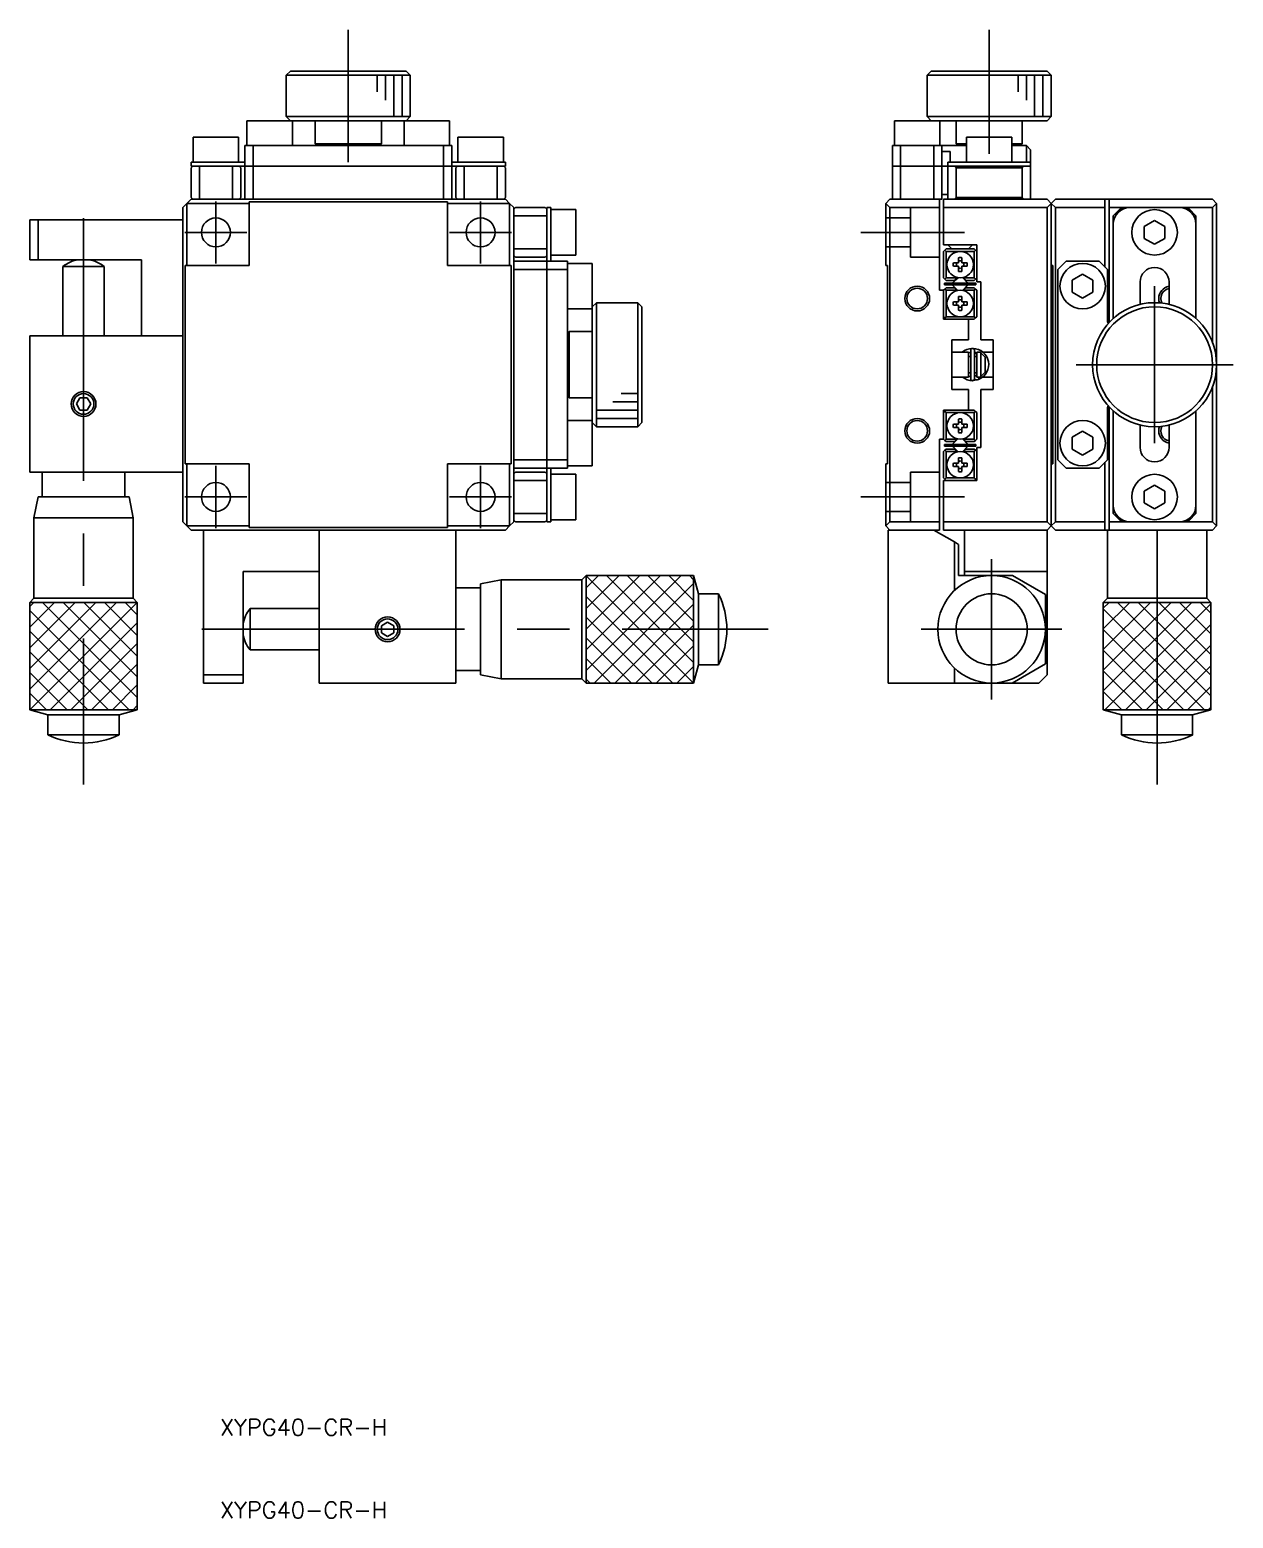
# Model space of a CAD drawing. Extents: x 173 to 489, y -44 to 190.
# Drawn here: x 172.8 to 318.3, y -43.7 to 136.3 of the extents above; entities that cross this region are included whole.
import ezdxf

# ---------------------------------------------------------------- set-up
doc = ezdxf.new("R2010")
doc.units = 0
doc.linetypes.add('CENTER', pattern=[50.8, 31.75, -6.35, 6.35, -6.35])
doc.linetypes.add('DASHED', pattern=[19.05, 12.7, -6.35])
doc.layers.get('0').update_dxf_attribs({"linetype": 'CONTINUOUS'})
doc.layers.add('CENTER', color=1, linetype='CENTER')
doc.styles.get("Standard").update_dxf_attribs({"font": 'txt.shx'})

msp = doc.modelspace()

# ---------------------------------------------------------------- linework, layer by layer
at = {"color": 7, "linetype": 'CONTINUOUS'}
for p, q in [((203.84, 130.82), (204.34, 131.32)), ((203.84, 130.82), (218.84, 130.82)), ((203.84, 125.82), (203.84, 130.82)), ((218.34, 131.32), (204.34, 131.32)), ((218.34, 131.32), (218.84, 130.82)), ((218.84, 130.82), (218.84, 125.82)), ((281.31, 130.82), (281.81, 131.32)), ((281.31, 130.82), (296.31, 130.82)), ((281.31, 125.82), (281.31, 130.82)), ((295.81, 131.32), (281.81, 131.32)), ((295.81, 131.32), (281.81, 131.32)), ((295.81, 131.32), (295.81, 131.32)), ((295.81, 131.32), (296.31, 130.82)), ((296.31, 130.82), (296.31, 125.82)), ((199.09, 125.32), (201.84, 125.32)), ((199.09, 122.32), (199.09, 125.32)), ((201.84, 125.32), (204.59, 125.32)), ((211.42, 125.82), (203.84, 125.82)), ((204.34, 125.32), (203.84, 125.82)), ((204.59, 125.32), (211.42, 125.32)), ((204.59, 125.32), (204.59, 122.32)), ((207.34, 122.52), (207.34, 125.32)), ((218.84, 125.82), (211.42, 125.82)), ((211.42, 125.32), (218.09, 125.32)), ((215.34, 125.32), (215.34, 122.52)), ((218.09, 125.32), (220.84, 125.32)), ((218.09, 122.32), (218.09, 125.32)), ((218.84, 125.82), (218.34, 125.32)), ((220.84, 125.32), (223.59, 125.32)), ((223.59, 125.32), (223.59, 122.32)), ((277.36, 125.32), (282.86, 125.32)), ((277.36, 122.32), (277.36, 125.32)), ((296.31, 125.82), (281.31, 125.82)), ((281.31, 125.82), (281.31, 125.82)), ((281.81, 125.32), (281.31, 125.82)), ((282.86, 125.32), (295.81, 125.32)), ((282.86, 125.32), (282.86, 122.32)), ((284.81, 122.52), (284.81, 125.32)), ((292.81, 125.32), (292.81, 122.52)), ((296.31, 125.82), (295.81, 125.32)), ((192.59, 123.32), (195.34, 123.32)), ((192.59, 120.32), (192.59, 123.32)), ((195.34, 123.32), (198.09, 123.32)), ((198.09, 123.32), (198.09, 120.32)), ((211.38, 122.52), (207.34, 122.52)), ((207.54, 122.32), (207.34, 122.52)), ((215.34, 122.52), (211.38, 122.52)), ((215.34, 122.52), (215.14, 122.32)), ((224.59, 123.32), (227.34, 123.32)), ((224.59, 120.32), (224.59, 123.32)), ((227.34, 123.32), (230.09, 123.32)), ((230.09, 123.32), (230.09, 120.32)), ((286.06, 122.52), (284.81, 122.52)), ((285.01, 122.32), (284.81, 122.52)), ((286.06, 123.32), (291.56, 123.32)), ((286.06, 120.32), (286.06, 123.32)), ((291.56, 123.32), (291.56, 120.32)), ((292.81, 122.52), (291.56, 122.52)), ((292.81, 122.52), (292.61, 122.32)), ((198.84, 122.32), (198.84, 119.82)), ((199.84, 122.32), (198.84, 122.32)), ((199.84, 119.82), (199.84, 122.32)), ((199.84, 122.32), (210.09, 122.32)), ((210.09, 122.32), (212.59, 122.32)), ((212.59, 122.32), (222.84, 122.32)), ((222.84, 122.32), (222.84, 119.82)), ((223.84, 122.32), (222.84, 122.32)), ((223.84, 119.82), (223.84, 122.32)), ((277.11, 122.32), (277.11, 119.82)), ((278.11, 122.32), (277.11, 122.32)), ((278.11, 119.82), (278.11, 122.32)), ((278.11, 122.32), (282.11, 122.32)), ((282.11, 122.32), (282.11, 119.82)), ((283.11, 122.32), (282.11, 122.32)), ((283.11, 119.82), (283.11, 122.32)), ((283.11, 122.32), (285.11, 122.32)), ((283.11, 121.62), (284.11, 121.62)), ((284.11, 120.32), (284.11, 121.62)), ((286.06, 122.32), (285.11, 122.32)), ((293.31, 122.32), (291.56, 122.32)), ((293.31, 122.32), (293.81, 121.82)), ((293.31, 122.32), (293.31, 120.32)), ((293.81, 120.32), (293.81, 121.82)), ((192.34, 120.32), (192.34, 119.82)), ((194.34, 120.32), (192.34, 120.32)), ((192.34, 119.62), (192.54, 119.82)), ((192.34, 119.82), (192.54, 119.82)), ((192.34, 119.62), (192.34, 116.02)), ((193.34, 119.82), (192.54, 119.82)), ((193.34, 115.82), (193.34, 119.82)), ((193.34, 119.82), (194.34, 119.82)), ((193.34, 119.82), (194.34, 119.82)), ((194.34, 120.32), (198.84, 120.32)), ((194.34, 119.82), (197.34, 119.82)), ((197.34, 119.82), (194.34, 119.82)), ((197.34, 119.82), (197.34, 115.82)), ((198.84, 119.82), (197.34, 119.82)), ((198.14, 119.82), (198.34, 119.62)), ((198.34, 116.02), (198.34, 119.62)), ((198.84, 119.82), (199.84, 119.82)), ((198.84, 119.82), (198.84, 115.82)), ((199.84, 119.82), (198.84, 119.82)), ((222.84, 119.82), (199.84, 119.82)), ((199.84, 115.82), (199.84, 119.82)), ((199.84, 119.82), (222.84, 119.82)), ((222.84, 119.82), (223.84, 119.82)), ((222.84, 119.82), (222.84, 115.82)), ((223.84, 119.82), (222.84, 119.82)), ((223.84, 120.32), (228.34, 120.32)), ((223.84, 115.82), (223.84, 119.82)), ((225.34, 119.82), (223.84, 119.82)), ((224.34, 119.62), (224.54, 119.82)), ((224.34, 119.62), (224.34, 116.02)), ((225.34, 115.82), (225.34, 119.82)), ((225.34, 119.82), (228.34, 119.82)), ((228.34, 119.82), (225.34, 119.82)), ((230.34, 120.32), (228.34, 120.32)), ((228.34, 119.82), (229.34, 119.82)), ((228.34, 119.82), (229.34, 119.82)), ((229.34, 119.82), (229.34, 115.82)), ((230.14, 119.82), (229.34, 119.82)), ((230.14, 119.82), (230.34, 119.62)), ((230.14, 119.82), (230.34, 119.82)), ((230.34, 119.82), (230.34, 120.32)), ((230.34, 116.02), (230.34, 119.62)), ((277.11, 119.82), (278.11, 119.82)), ((278.11, 119.82), (277.11, 119.82)), ((277.11, 119.82), (277.11, 115.82)), ((282.11, 119.82), (278.11, 119.82)), ((278.11, 115.82), (278.11, 119.82)), ((278.11, 119.82), (282.11, 119.82)), ((282.11, 119.82), (283.11, 119.82)), ((282.11, 119.82), (282.11, 115.82)), ((283.11, 119.82), (282.11, 119.82)), ((283.11, 115.82), (283.11, 119.82)), ((283.11, 119.82), (283.81, 119.82)), ((283.81, 120.32), (283.81, 119.82)), ((285.81, 120.32), (283.81, 120.32)), ((284.61, 119.82), (283.81, 119.82)), ((283.81, 119.82), (283.81, 115.82)), ((284.61, 119.82), (284.81, 119.62)), ((284.94, 119.82), (284.61, 119.82)), ((284.61, 119.82), (284.94, 119.82)), ((284.81, 116.02), (284.81, 119.62)), ((284.81, 119.62), (292.81, 119.62)), ((284.94, 119.82), (285.81, 119.82)), ((285.81, 120.32), (291.81, 120.32)), ((291.81, 119.82), (285.81, 119.82)), ((293.81, 120.32), (291.81, 120.32)), ((291.81, 119.82), (292.68, 119.82)), ((293.01, 119.82), (292.68, 119.82)), ((292.68, 119.82), (293.01, 119.82)), ((292.81, 119.62), (293.01, 119.82)), ((292.81, 119.62), (292.81, 116.02)), ((293.81, 119.82), (293.01, 119.82)), ((293.81, 119.82), (293.81, 120.32)), ((293.81, 115.82), (293.81, 119.82)), ((191.34, 114.82), (191.84, 115.32)), ((191.84, 115.32), (192.34, 115.82)), ((191.84, 107.82), (191.84, 115.32)), ((191.84, 115.32), (199.34, 115.32)), ((192.54, 115.82), (192.34, 116.02)), ((230.34, 115.82), (192.34, 115.82)), ((198.34, 116.02), (198.14, 115.82)), ((223.34, 115.52), (199.34, 115.52)), ((199.34, 115.52), (199.34, 115.32)), ((199.34, 115.32), (199.34, 107.82)), ((223.34, 115.32), (223.34, 115.52)), ((223.34, 115.32), (230.84, 115.32)), ((223.34, 107.82), (223.34, 115.32)), ((224.54, 115.82), (224.34, 116.02)), ((230.34, 116.02), (230.14, 115.82)), ((230.34, 115.82), (230.84, 115.32)), ((230.84, 115.32), (230.84, 107.82)), ((230.84, 115.32), (231.34, 114.82)), ((276.81, 115.82), (276.31, 115.32)), ((276.31, 115.32), (276.81, 114.82)), ((276.31, 115.32), (276.31, 107.82)), ((282.81, 115.82), (276.81, 115.82)), ((282.81, 115.82), (283.11, 115.82)), ((282.81, 114.82), (282.81, 115.82)), ((283.11, 116.42), (283.81, 116.42)), ((295.81, 115.82), (283.31, 115.82)), ((283.31, 115.82), (283.31, 114.82)), ((284.81, 116.02), (284.61, 115.82)), ((292.81, 116.02), (284.81, 116.02)), ((293.01, 115.82), (292.81, 116.02)), ((295.81, 115.82), (296.31, 115.32)), ((296.31, 115.32), (295.81, 114.82)), ((296.81, 115.82), (296.31, 115.32)), ((296.31, 76.32), (296.31, 115.32)), ((296.31, 115.32), (296.81, 114.82)), ((296.31, 115.32), (296.31, 107.82)), ((302.81, 115.82), (296.81, 115.82)), ((302.81, 114.82), (302.81, 115.82)), ((303.31, 115.82), (302.81, 115.82)), ((315.81, 115.82), (303.31, 115.82)), ((303.31, 115.82), (303.31, 114.82)), ((315.81, 115.82), (316.31, 115.32)), ((316.31, 115.32), (315.81, 114.82)), ((316.31, 95.82), (316.31, 115.32)), ((191.34, 114.82), (191.34, 76.82)), ((231.34, 76.82), (231.34, 114.82)), ((231.34, 114.62), (231.54, 114.82)), ((231.34, 113.82), (235.34, 113.82)), ((235.14, 114.82), (231.54, 114.82)), ((235.14, 114.82), (235.34, 114.62)), ((235.84, 114.82), (235.34, 114.82)), ((235.34, 114.82), (235.34, 114.62)), ((235.34, 113.82), (235.34, 114.62)), ((235.34, 113.82), (235.34, 112.82)), ((235.34, 113.82), (235.34, 112.82)), ((235.84, 112.82), (235.84, 114.82)), ((235.84, 114.57), (238.84, 114.57)), ((238.84, 114.57), (238.84, 111.82)), ((276.81, 114.82), (282.81, 114.82)), ((276.81, 76.82), (276.81, 114.82)), ((282.81, 114.82), (282.81, 104.82)), ((283.31, 110.32), (283.31, 114.82)), ((283.31, 114.82), (295.81, 114.82)), ((295.81, 114.82), (295.81, 76.82)), ((296.81, 114.82), (302.81, 114.82)), ((296.81, 76.82), (296.81, 114.82)), ((302.81, 114.82), (302.81, 107.62)), ((303.31, 114.82), (304.81, 114.82)), ((303.31, 100.92), (303.31, 114.82)), ((303.81, 113.82), (304.61, 114.62)), ((303.81, 113.82), (303.81, 112.82)), ((304.81, 114.82), (304.61, 114.62)), ((304.61, 114.62), (304.94, 114.62)), ((305.81, 114.82), (304.81, 114.82)), ((311.81, 114.82), (305.81, 114.82)), ((312.81, 114.82), (311.81, 114.82)), ((312.68, 114.62), (313.01, 114.62)), ((313.01, 114.62), (312.81, 114.82)), ((312.81, 114.82), (315.81, 114.82)), ((313.01, 114.62), (313.81, 113.82)), ((313.81, 112.82), (313.81, 113.82)), ((315.81, 114.82), (315.81, 98.51)), ((173.84, 113.32), (172.84, 113.32)), ((172.84, 113.32), (172.84, 108.52)), ((173.84, 113.32), (191.34, 113.32)), ((173.84, 108.52), (173.84, 113.32)), ((235.34, 112.82), (235.34, 109.82)), ((235.34, 109.82), (235.34, 112.82)), ((235.84, 112.82), (235.84, 108.32)), ((238.84, 111.82), (238.84, 109.07)), ((303.81, 112.82), (303.81, 101.41)), ((308.81, 113.27), (307.56, 112.54)), ((307.56, 112.54), (307.56, 111.1)), ((310.06, 112.54), (308.81, 113.27)), ((308.81, 113.27), (310.06, 112.54)), ((310.06, 111.1), (310.06, 112.54)), ((310.06, 112.54), (310.06, 111.1)), ((313.81, 101.41), (313.81, 112.82)), ((235.34, 109.82), (231.34, 109.82)), ((235.34, 108.32), (235.34, 109.82)), ((287.31, 110.32), (283.31, 110.32)), ((283.61, 109.82), (283.46, 109.67)), ((283.61, 109.82), (287.01, 109.82)), ((284.06, 110.09), (283.83, 110.32)), ((284.31, 109.84), (284.06, 110.09)), ((284.31, 109.84), (285.31, 109.84)), ((285.31, 109.84), (286.31, 109.84)), ((286.56, 110.09), (286.31, 109.84)), ((286.79, 110.32), (286.56, 110.09)), ((287.16, 109.67), (287.01, 109.82)), ((287.31, 105.82), (287.31, 110.32)), ((307.56, 111.1), (308.81, 110.38)), ((308.81, 110.38), (310.06, 111.1)), ((310.06, 111.1), (308.81, 110.38)), ((172.84, 108.52), (173.84, 108.52)), ((186.34, 108.52), (173.84, 108.52)), ((186.34, 99.32), (186.34, 108.52)), ((231.54, 108.82), (231.34, 109.02)), ((235.34, 108.32), (231.34, 108.32)), ((231.54, 108.82), (235.14, 108.82)), ((235.34, 109.02), (235.14, 108.82)), ((237.84, 108.32), (235.34, 108.32)), ((235.34, 108.32), (235.34, 107.32)), ((235.34, 107.32), (235.34, 108.32)), ((238.84, 109.07), (235.84, 109.07)), ((237.84, 107.32), (237.84, 108.32)), ((237.84, 108.07), (240.84, 108.07)), ((240.84, 108.07), (240.84, 105.32)), ((283.31, 109.52), (283.46, 109.67)), ((283.31, 106.32), (283.31, 109.52)), ((283.46, 109.67), (283.61, 109.52)), ((283.61, 109.52), (283.61, 106.32)), ((285.31, 109.52), (283.61, 109.52)), ((285.11, 108.12), (284.49, 108.12)), ((285.11, 108.75), (285.11, 108.12)), ((287.01, 109.52), (285.31, 109.52)), ((285.51, 108.12), (285.51, 108.75)), ((286.14, 108.12), (285.51, 108.12)), ((287.01, 109.52), (287.16, 109.67)), ((287.01, 106.32), (287.01, 109.52)), ((287.16, 109.67), (287.31, 109.52)), ((297.11, 107.32), (298.11, 108.32)), ((302.11, 108.32), (298.11, 108.32)), ((302.11, 108.32), (303.11, 107.32)), ((176.84, 107.69), (181.84, 107.69)), ((176.84, 99.32), (176.84, 107.69)), ((181.84, 107.69), (181.84, 99.32)), ((191.64, 107.82), (191.64, 83.82)), ((191.84, 107.82), (191.64, 107.82)), ((199.34, 107.82), (191.84, 107.82)), ((230.84, 107.82), (223.34, 107.82)), ((231.04, 107.82), (230.84, 107.82)), ((231.04, 83.82), (231.04, 107.82)), ((231.34, 107.32), (235.34, 107.32)), ((235.34, 107.32), (237.84, 107.32)), ((235.34, 84.32), (235.34, 107.32)), ((235.34, 107.32), (235.34, 84.32)), ((237.84, 107.32), (237.84, 97.07)), ((276.51, 107.82), (276.31, 107.82)), ((276.51, 83.82), (276.51, 107.82)), ((283.46, 106.17), (283.31, 106.32)), ((283.61, 106.32), (283.46, 106.17)), ((283.61, 106.32), (284.91, 106.32)), ((284.41, 105.73), (285.03, 106.35)), ((284.49, 107.72), (285.11, 107.72)), ((284.61, 106.02), (284.91, 106.32)), ((284.8, 106.08), (285.06, 106.34)), ((284.91, 106.32), (284.95, 106.36)), ((285.11, 107.72), (285.11, 107.1)), ((285.51, 107.72), (286.14, 107.72)), ((285.51, 107.1), (285.51, 107.72)), ((285.6, 106.35), (286.21, 105.73)), ((285.67, 106.36), (285.71, 106.32)), ((285.71, 106.32), (287.01, 106.32)), ((285.71, 106.32), (286.01, 106.02)), ((287.16, 106.17), (287.01, 106.32)), ((287.31, 106.32), (287.16, 106.17)), ((296.51, 107.82), (296.31, 107.82)), ((296.51, 83.82), (296.51, 107.82)), ((297.11, 107.32), (297.11, 84.32)), ((300.11, 106.77), (298.86, 106.04)), ((301.36, 106.04), (300.11, 106.77)), ((300.11, 106.77), (301.36, 106.04)), ((303.11, 107.32), (303.11, 101.32)), ((240.84, 105.32), (240.84, 102.57)), ((282.81, 104.82), (283.31, 104.82)), ((283.31, 104.82), (283.46, 104.97)), ((283.31, 104.82), (283.31, 101.32)), ((283.41, 105.67), (283.41, 105.47)), ((287.21, 105.67), (283.41, 105.67)), ((287.21, 105.47), (283.41, 105.47)), ((283.46, 106.17), (283.61, 106.02)), ((283.61, 105.12), (283.46, 104.97)), ((283.46, 104.97), (283.61, 104.82)), ((284.61, 106.02), (283.61, 106.02)), ((283.61, 105.12), (284.61, 105.12)), ((284.91, 104.82), (283.61, 104.82)), ((283.61, 104.82), (283.61, 101.62)), ((284.41, 105.7), (284.8, 106.08)), ((285.03, 104.8), (284.41, 105.41)), ((284.91, 104.82), (284.61, 105.12)), ((284.95, 104.78), (284.91, 104.82)), ((286.21, 105.45), (285.57, 104.8)), ((286.21, 105.41), (285.6, 104.8)), ((285.71, 104.82), (285.67, 104.78)), ((286.01, 105.12), (285.71, 104.82)), ((287.01, 104.82), (285.71, 104.82)), ((287.01, 106.02), (286.01, 106.02)), ((286.01, 105.12), (287.01, 105.12)), ((287.01, 106.02), (287.16, 106.17)), ((287.16, 104.97), (287.01, 105.12)), ((287.01, 104.82), (287.16, 104.97)), ((287.01, 101.62), (287.01, 104.82)), ((287.16, 104.97), (287.31, 104.82)), ((287.21, 105.47), (287.21, 105.67)), ((287.81, 105.82), (287.31, 105.82)), ((287.31, 104.82), (287.31, 101.62)), ((287.81, 98.82), (287.81, 105.82)), ((298.86, 106.04), (298.86, 104.6)), ((298.86, 104.6), (300.11, 103.88)), ((300.11, 103.88), (301.36, 104.6)), ((301.36, 104.6), (300.11, 103.88)), ((301.36, 104.6), (301.36, 106.04)), ((301.36, 106.04), (301.36, 104.6)), ((307.06, 105.82), (307.06, 103.11)), ((310.56, 103.11), (310.56, 105.82)), ((240.84, 102.82), (241.34, 103.32)), ((241.34, 95.74), (241.34, 103.32)), ((241.34, 103.32), (246.34, 103.32)), ((246.34, 103.32), (246.34, 88.32)), ((246.34, 103.32), (246.84, 102.82)), ((246.84, 88.82), (246.84, 102.82)), ((285.11, 103.42), (284.49, 103.42)), ((284.49, 103.02), (285.11, 103.02)), ((285.11, 104.05), (285.11, 103.42)), ((285.11, 103.02), (285.11, 102.4)), ((285.51, 103.42), (285.51, 104.05)), ((286.14, 103.42), (285.51, 103.42)), ((285.51, 103.02), (286.14, 103.02)), ((285.51, 102.4), (285.51, 103.02)), ((240.84, 102.57), (237.84, 102.57)), ((240.84, 102.57), (240.84, 95.75)), ((283.46, 101.47), (283.31, 101.62)), ((283.31, 101.32), (286.31, 101.32)), ((283.61, 101.62), (283.46, 101.47)), ((283.46, 101.47), (283.61, 101.32)), ((283.61, 101.62), (285.31, 101.62)), ((285.31, 101.62), (287.01, 101.62)), ((287.01, 101.32), (286.31, 101.32)), ((286.31, 101.32), (286.31, 98.82)), ((287.16, 101.47), (287.01, 101.62)), ((287.01, 101.32), (287.16, 101.47)), ((287.31, 101.62), (287.16, 101.47)), ((191.34, 99.32), (172.84, 99.32)), ((172.84, 99.32), (172.84, 82.82)), ((191.34, 82.82), (191.34, 99.32)), ((237.84, 99.62), (238.04, 99.82)), ((238.04, 95.78), (238.04, 99.82)), ((238.04, 99.82), (240.84, 99.82)), ((286.31, 98.82), (284.31, 98.82)), ((284.31, 98.82), (284.31, 96.9)), ((284.31, 97.32), (286.31, 97.32)), ((286.31, 97.32), (286.31, 94.32)), ((286.58, 97.32), (286.31, 97.25)), ((286.58, 94.11), (286.58, 97.56)), ((287.03, 97.56), (287.03, 94.11)), ((287.31, 97.25), (287.03, 97.32)), ((287.18, 97.21), (287.17, 97.2)), ((287.2, 97.21), (287.18, 97.21)), ((287.21, 97.22), (287.2, 97.21)), ((287.22, 97.22), (287.21, 97.22)), ((287.24, 97.23), (287.22, 97.22)), ((287.25, 97.23), (287.24, 97.23)), ((287.26, 97.23), (287.25, 97.23)), ((287.28, 97.23), (287.26, 97.23)), ((287.29, 97.23), (287.28, 97.23)), ((287.3, 97.23), (287.29, 97.23)), ((287.31, 97.23), (287.3, 97.23)), ((287.31, 96.82), (287.31, 97.32)), ((287.31, 94.32), (287.31, 97.32)), ((287.31, 97.32), (287.81, 97.32)), ((287.53, 97.65), (287.59, 97.62)), ((287.59, 97.62), (287.6, 97.62)), ((287.59, 97.62), (287.6, 97.62)), ((289.31, 98.82), (287.81, 98.82)), ((287.81, 97.32), (287.81, 97.27)), ((287.81, 97.27), (287.81, 94.38)), ((288.31, 96.74), (287.81, 97.27)), ((288.07, 97.32), (289.31, 97.32)), ((289.31, 92.82), (289.31, 98.82)), ((237.84, 97.07), (237.84, 94.57)), ((238.04, 91.82), (238.04, 95.78)), ((240.84, 95.75), (240.84, 89.07)), ((241.34, 88.32), (241.34, 95.74)), ((284.31, 96.9), (284.31, 94.75)), ((286.31, 96.82), (286.58, 96.82)), ((287.04, 96.99), (287.03, 96.98)), ((287.03, 96.98), (287.03, 96.97)), ((287.03, 96.97), (287.03, 96.96)), ((287.03, 96.82), (287.31, 96.82)), ((287.05, 97.05), (287.04, 97.03)), ((287.04, 97.03), (287.04, 97.02)), ((287.04, 97.02), (287.04, 97.01)), ((287.04, 97.01), (287.04, 96.99)), ((287.06, 97.07), (287.05, 97.06)), ((287.05, 97.06), (287.05, 97.05)), ((287.07, 97.1), (287.06, 97.08)), ((287.06, 97.08), (287.06, 97.07)), ((287.08, 97.11), (287.07, 97.1)), ((287.09, 97.13), (287.08, 97.12)), ((287.08, 97.12), (287.08, 97.11)), ((287.1, 97.14), (287.09, 97.13)), ((287.11, 97.15), (287.1, 97.14)), ((287.12, 97.16), (287.11, 97.15)), ((287.13, 97.17), (287.12, 97.16)), ((287.14, 97.18), (287.13, 97.17)), ((287.15, 97.19), (287.14, 97.18)), ((287.16, 97.19), (287.15, 97.19)), ((287.17, 97.2), (287.16, 97.19)), ((287.31, 96.82), (287.31, 94.82)), ((287.31, 94.82), (287.31, 96.82)), ((288.31, 94.91), (288.31, 96.74)), ((316.31, 76.32), (316.31, 95.82)), ((237.84, 94.57), (237.84, 84.32)), ((284.31, 94.75), (284.31, 92.82)), ((286.31, 94.32), (284.31, 94.32)), ((286.58, 94.82), (286.31, 94.82)), ((286.31, 94.42), (286.58, 94.35)), ((287.53, 94.03), (286.84, 93.89)), ((287.03, 94.04), (287.02, 94.05)), ((287.31, 94.82), (287.03, 94.82)), ((287.03, 94.72), (287.03, 94.7)), ((287.03, 94.7), (287.04, 94.69)), ((287.07, 94.03), (287.03, 94.04)), ((287.04, 94.69), (287.04, 94.68)), ((287.04, 94.68), (287.04, 94.66)), ((287.04, 94.66), (287.04, 94.65)), ((287.04, 94.65), (287.05, 94.64)), ((287.05, 94.64), (287.05, 94.62)), ((287.05, 94.62), (287.05, 94.61)), ((287.05, 94.61), (287.06, 94.6)), ((287.06, 94.6), (287.07, 94.59)), ((287.07, 94.59), (287.07, 94.58)), ((287.07, 94.58), (287.08, 94.56)), ((287.1, 94.02), (287.07, 94.03)), ((287.08, 94.56), (287.09, 94.55)), ((287.09, 94.55), (287.09, 94.54)), ((287.09, 94.54), (287.1, 94.53)), ((287.1, 94.53), (287.11, 94.52)), ((287.14, 94.01), (287.1, 94.02)), ((287.11, 94.52), (287.12, 94.51)), ((287.12, 94.51), (287.13, 94.5)), ((287.13, 94.5), (287.14, 94.5)), ((287.14, 94.5), (287.15, 94.49)), ((287.17, 94), (287.14, 94.01)), ((287.15, 94.49), (287.17, 94.48)), ((287.17, 94.48), (287.18, 94.47)), ((287.21, 94), (287.17, 94)), ((287.18, 94.47), (287.19, 94.47)), ((287.19, 94.47), (287.2, 94.46)), ((287.2, 94.46), (287.21, 94.46)), ((287.21, 94.46), (287.23, 94.45)), ((287.24, 93.99), (287.21, 94)), ((287.23, 94.45), (287.24, 94.45)), ((287.24, 94.45), (287.25, 94.45)), ((287.28, 93.99), (287.24, 93.99)), ((287.25, 94.45), (287.27, 94.44)), ((287.27, 94.44), (287.28, 94.44)), ((287.28, 94.44), (287.29, 94.44)), ((287.31, 93.99), (287.28, 93.99)), ((287.29, 94.44), (287.31, 94.44)), ((287.31, 94.32), (287.31, 94.82)), ((287.31, 94.44), (287.31, 94.44)), ((287.81, 94.32), (287.31, 94.32)), ((287.35, 93.99), (287.31, 93.99)), ((287.39, 94), (287.35, 93.99)), ((287.42, 94), (287.39, 94)), ((287.46, 94.01), (287.42, 94)), ((287.49, 94.02), (287.46, 94.01)), ((287.52, 94.03), (287.49, 94.02)), ((287.5, 94.32), (287.51, 94.31)), ((287.51, 94.31), (287.52, 94.29)), ((287.6, 94.06), (287.52, 94.32)), ((287.52, 94.32), (287.52, 94.32)), ((287.52, 94.29), (287.53, 94.27)), ((287.56, 94.04), (287.52, 94.03)), ((287.53, 94.27), (287.53, 94.26)), ((287.53, 94.26), (287.54, 94.24)), ((287.54, 94.24), (287.55, 94.22)), ((287.55, 94.22), (287.55, 94.21)), ((287.55, 94.21), (287.56, 94.19)), ((287.56, 94.19), (287.57, 94.17)), ((287.59, 94.05), (287.56, 94.04)), ((287.57, 94.17), (287.57, 94.16)), ((287.57, 94.16), (287.58, 94.14)), ((287.58, 94.14), (287.58, 94.13)), ((287.58, 94.13), (287.58, 94.12)), ((287.58, 94.12), (287.59, 94.11)), ((287.59, 94.11), (287.59, 94.09)), ((287.59, 94.09), (287.59, 94.08)), ((287.59, 94.08), (287.59, 94.08)), ((287.59, 94.08), (287.59, 94.07)), ((287.59, 94.07), (287.59, 94.06)), ((287.62, 94.07), (287.59, 94.05)), ((287.59, 94.06), (287.59, 94.06)), ((287.59, 94.06), (287.59, 94.05)), ((287.59, 94.05), (287.59, 94.05)), ((287.59, 94.05), (287.59, 94.05)), ((287.81, 94.38), (288.31, 94.91)), ((287.81, 94.38), (287.81, 94.32)), ((289.31, 94.32), (288.03, 94.32)), ((288.03, 94.32), (288.03, 94.32)), ((288.03, 94.32), (288.03, 94.32)), ((288.31, 94.9), (288.31, 94.91)), ((178.91, 91.82), (178.47, 91.07)), ((179.77, 91.82), (178.91, 91.82)), ((180.21, 91.07), (179.77, 91.82)), ((238.04, 91.82), (237.84, 92.02)), ((240.84, 91.82), (238.04, 91.82)), ((284.31, 92.82), (286.31, 92.82)), ((286.31, 92.82), (286.31, 90.32)), ((287.81, 92.82), (289.31, 92.82)), ((287.81, 85.82), (287.81, 92.82)), ((315.81, 93.13), (315.81, 76.82)), ((178.47, 91.07), (178.91, 90.32)), ((178.91, 90.32), (179.77, 90.32)), ((179.77, 90.32), (180.21, 91.07)), ((286.31, 90.32), (283.31, 90.32)), ((283.31, 90.32), (283.31, 86.82)), ((283.46, 90.17), (283.31, 90.02)), ((283.46, 90.17), (283.61, 90.32)), ((283.61, 90.02), (283.46, 90.17)), ((283.61, 86.82), (283.61, 90.02)), ((283.61, 90.02), (285.31, 90.02)), ((285.31, 90.02), (287.01, 90.02)), ((287.01, 90.32), (286.31, 90.32)), ((287.01, 90.32), (287.16, 90.17)), ((287.16, 90.17), (287.01, 90.02)), ((287.01, 90.02), (287.01, 86.82)), ((287.31, 90.02), (287.16, 90.17)), ((287.31, 86.82), (287.31, 90.02)), ((303.11, 90.32), (303.11, 84.32)), ((303.31, 76.82), (303.31, 90.72)), ((303.81, 90.23), (303.81, 78.82)), ((313.81, 78.82), (313.81, 90.23)), ((237.84, 89.07), (240.84, 89.07)), ((240.84, 89.07), (240.84, 86.32)), ((241.34, 88.32), (240.84, 88.82)), ((246.34, 88.32), (241.34, 88.32)), ((246.84, 88.82), (246.34, 88.32)), ((284.49, 88.62), (285.11, 88.62)), ((285.11, 88.22), (284.49, 88.22)), ((285.11, 88.62), (285.11, 89.25)), ((285.11, 87.6), (285.11, 88.22)), ((285.51, 89.25), (285.51, 88.62)), ((285.51, 88.62), (286.14, 88.62)), ((286.14, 88.22), (285.51, 88.22)), ((285.51, 88.22), (285.51, 87.6)), ((307.06, 88.53), (307.06, 85.82)), ((310.56, 85.82), (310.56, 88.53)), ((283.31, 86.82), (282.81, 86.82)), ((282.81, 86.82), (282.81, 76.82)), ((283.31, 86.82), (283.46, 86.67)), ((283.46, 86.67), (283.61, 86.82)), ((283.61, 86.52), (283.46, 86.67)), ((284.91, 86.82), (283.61, 86.82)), ((283.61, 86.52), (284.61, 86.52)), ((284.41, 86.23), (285.03, 86.85)), ((284.91, 86.82), (284.61, 86.52)), ((284.95, 86.86), (284.91, 86.82)), ((286.21, 86.2), (285.57, 86.84)), ((285.6, 86.85), (286.21, 86.23)), ((285.71, 86.82), (285.67, 86.86)), ((287.01, 86.82), (285.71, 86.82)), ((286.01, 86.52), (285.71, 86.82)), ((286.01, 86.52), (287.01, 86.52)), ((287.01, 86.82), (287.16, 86.67)), ((287.16, 86.67), (287.01, 86.52)), ((287.16, 86.67), (287.31, 86.82)), ((300.11, 87.77), (298.86, 87.04)), ((298.86, 87.04), (298.86, 85.6)), ((301.36, 87.04), (300.11, 87.77)), ((300.11, 87.77), (301.36, 87.04)), ((301.36, 85.6), (301.36, 87.04)), ((301.36, 87.04), (301.36, 85.6)), ((240.84, 86.32), (240.84, 83.57)), ((283.46, 85.47), (283.31, 85.32)), ((283.31, 85.32), (283.31, 82.12)), ((283.41, 85.97), (283.41, 86.17)), ((287.21, 86.17), (283.41, 86.17)), ((287.21, 85.97), (283.41, 85.97)), ((283.46, 85.47), (283.61, 85.62)), ((283.61, 85.32), (283.46, 85.47)), ((284.61, 85.62), (283.61, 85.62)), ((283.61, 85.32), (284.91, 85.32)), ((283.61, 82.12), (283.61, 85.32)), ((284.41, 85.95), (284.8, 85.56)), ((285.03, 85.3), (284.41, 85.91)), ((284.61, 85.62), (284.91, 85.32)), ((284.8, 85.56), (285.06, 85.3)), ((284.91, 85.32), (284.95, 85.28)), ((286.21, 85.91), (285.6, 85.3)), ((285.67, 85.28), (285.71, 85.32)), ((285.71, 85.32), (286.01, 85.62)), ((285.71, 85.32), (287.01, 85.32)), ((287.01, 85.62), (286.01, 85.62)), ((287.01, 85.62), (287.16, 85.47)), ((287.16, 85.47), (287.01, 85.32)), ((287.01, 85.32), (287.01, 82.12)), ((287.31, 85.32), (287.16, 85.47)), ((287.21, 86.17), (287.21, 85.97)), ((287.31, 85.82), (287.81, 85.82)), ((287.31, 81.82), (287.31, 85.82)), ((298.86, 85.6), (300.11, 84.88)), ((300.11, 84.88), (301.36, 85.6)), ((301.36, 85.6), (300.11, 84.88)), ((172.84, 82.82), (191.34, 82.82)), ((174.34, 79.82), (174.34, 82.82)), ((184.34, 82.82), (184.34, 79.82)), ((191.64, 83.82), (191.84, 83.82)), ((191.84, 83.82), (199.34, 83.82)), ((191.84, 76.32), (191.84, 83.82)), ((199.34, 83.82), (199.34, 76.32)), ((223.34, 83.82), (230.84, 83.82)), ((223.34, 76.32), (223.34, 83.82)), ((230.84, 83.82), (230.84, 76.32)), ((230.84, 83.82), (231.04, 83.82)), ((235.34, 84.32), (231.34, 84.32)), ((231.34, 83.32), (235.34, 83.32)), ((231.34, 82.62), (231.54, 82.82)), ((235.14, 82.82), (231.54, 82.82)), ((235.14, 82.82), (235.34, 82.62)), ((237.84, 84.32), (235.34, 84.32)), ((235.34, 84.32), (235.34, 83.32)), ((235.34, 83.32), (235.34, 84.32)), ((235.34, 83.32), (237.84, 83.32)), ((235.34, 81.82), (235.34, 83.32)), ((235.84, 83.32), (235.84, 78.82)), ((237.84, 83.32), (237.84, 84.32)), ((240.84, 83.57), (237.84, 83.57)), ((276.31, 83.82), (276.51, 83.82)), ((276.31, 83.82), (276.31, 76.32)), ((284.49, 83.92), (285.11, 83.92)), ((285.11, 83.52), (284.49, 83.52)), ((285.11, 83.92), (285.11, 84.55)), ((285.11, 82.9), (285.11, 83.52)), ((285.51, 84.55), (285.51, 83.92)), ((285.51, 83.92), (286.14, 83.92)), ((286.14, 83.52), (285.51, 83.52)), ((285.51, 83.52), (285.51, 82.9)), ((296.31, 83.82), (296.51, 83.82)), ((296.31, 83.82), (296.31, 76.32)), ((298.11, 83.32), (297.11, 84.32)), ((298.11, 83.32), (302.11, 83.32)), ((303.11, 84.32), (302.11, 83.32)), ((302.81, 84.02), (302.81, 76.82)), ((231.34, 81.82), (235.34, 81.82)), ((235.34, 81.82), (235.34, 78.82)), ((235.34, 78.82), (235.34, 81.82)), ((235.84, 82.57), (238.84, 82.57)), ((238.84, 82.57), (238.84, 79.82)), ((283.31, 82.12), (283.46, 81.97)), ((283.31, 81.82), (287.31, 81.82)), ((283.31, 76.82), (283.31, 81.82)), ((283.46, 81.97), (283.61, 82.12)), ((283.61, 81.82), (283.46, 81.97)), ((285.31, 82.12), (283.61, 82.12)), ((287.01, 82.12), (285.31, 82.12)), ((287.01, 82.12), (287.16, 81.97)), ((287.16, 81.97), (287.01, 81.82)), ((287.16, 81.97), (287.31, 82.12)), ((308.81, 81.27), (307.56, 80.54)), ((310.06, 80.54), (308.81, 81.27)), ((308.81, 81.27), (310.06, 80.54)), ((173.34, 77.32), (173.84, 79.82)), ((173.84, 79.82), (184.84, 79.82)), ((184.84, 79.82), (185.34, 77.32)), ((238.84, 79.82), (238.84, 77.07)), ((307.56, 80.54), (307.56, 79.1)), ((310.06, 79.1), (310.06, 80.54)), ((310.06, 80.54), (310.06, 79.1)), ((235.34, 77.82), (231.34, 77.82)), ((235.34, 78.82), (235.34, 77.82)), ((235.34, 78.82), (235.34, 77.82)), ((235.34, 77.02), (235.34, 77.82)), ((235.84, 76.82), (235.84, 78.82)), ((303.81, 78.82), (303.81, 77.82)), ((304.61, 77.02), (303.81, 77.82)), ((307.56, 79.1), (308.81, 78.38)), ((308.81, 78.38), (310.06, 79.1)), ((310.06, 79.1), (308.81, 78.38)), ((313.81, 77.82), (313.01, 77.02)), ((313.81, 77.82), (313.81, 78.82)), ((173.34, 77.32), (185.34, 77.32)), ((173.34, 67.57), (173.34, 77.32)), ((185.34, 77.32), (185.34, 67.57)), ((191.84, 76.32), (191.34, 76.82)), ((199.34, 76.32), (191.84, 76.32)), ((192.34, 75.82), (191.84, 76.32)), ((192.34, 75.82), (207.84, 75.82)), ((193.84, 58.32), (193.84, 75.82)), ((199.34, 76.32), (199.34, 76.12)), ((199.34, 76.12), (223.34, 76.12)), ((224.34, 75.82), (207.84, 75.82)), ((207.84, 75.82), (207.84, 57.32)), ((230.84, 76.32), (223.34, 76.32)), ((223.34, 76.12), (223.34, 76.32)), ((224.34, 57.32), (224.34, 75.82)), ((224.34, 75.82), (230.34, 75.82)), ((230.84, 76.32), (230.34, 75.82)), ((231.34, 76.82), (230.84, 76.32)), ((231.54, 76.82), (231.34, 77.02)), ((231.54, 76.82), (235.14, 76.82)), ((235.34, 77.02), (235.14, 76.82)), ((235.34, 77.02), (235.34, 76.82)), ((235.34, 76.82), (235.84, 76.82)), ((238.84, 77.07), (235.84, 77.07)), ((276.81, 76.82), (276.31, 76.32)), ((276.31, 76.32), (276.81, 75.82)), ((276.61, 57.32), (276.61, 75.82)), ((276.61, 75.82), (276.81, 75.82)), ((282.81, 76.82), (276.81, 76.82)), ((276.81, 75.82), (282.81, 75.82)), ((282.11, 75.82), (284.61, 74.38)), ((282.81, 75.82), (282.81, 76.82)), ((295.81, 76.82), (283.31, 76.82)), ((283.31, 76.82), (283.31, 75.82)), ((283.31, 75.82), (295.81, 75.82)), ((285.81, 75.82), (285.81, 70.82)), ((295.81, 76.82), (296.31, 76.32)), ((296.31, 76.32), (295.81, 75.82)), ((295.81, 70.82), (295.81, 75.82)), ((296.81, 76.82), (296.31, 76.32)), ((296.31, 76.32), (296.81, 75.82)), ((302.81, 76.82), (296.81, 76.82)), ((296.81, 75.82), (302.81, 75.82)), ((302.81, 75.82), (302.81, 76.82)), ((302.81, 75.82), (303.31, 75.82)), ((303.11, 67.57), (303.11, 75.82)), ((304.81, 76.82), (303.31, 76.82)), ((303.31, 76.82), (303.31, 75.82)), ((303.31, 75.82), (315.81, 75.82)), ((304.94, 77.02), (304.61, 77.02)), ((304.61, 77.02), (304.81, 76.82)), ((304.81, 76.82), (305.81, 76.82)), ((305.81, 76.82), (311.81, 76.82)), ((311.81, 76.82), (312.81, 76.82)), ((313.01, 77.02), (312.68, 77.02)), ((312.81, 76.82), (313.01, 77.02)), ((315.81, 76.82), (312.81, 76.82)), ((315.11, 75.82), (315.11, 67.57)), ((315.81, 76.82), (316.31, 76.32)), ((316.31, 76.32), (315.81, 75.82)), ((284.61, 74.38), (284.61, 68.51)), ((284.61, 74.38), (285.11, 74.09)), ((285.11, 74.09), (285.11, 70.32)), ((207.84, 70.82), (198.64, 70.82)), ((198.64, 70.82), (198.64, 58.32)), ((239.59, 69.82), (240.09, 70.32)), ((253.09, 70.32), (240.09, 70.32)), ((240.09, 70.32), (240.09, 57.32)), ((253.09, 70.32), (253.68, 68.12)), ((253.09, 57.32), (253.09, 70.32)), ((285.11, 70.32), (289.11, 70.32)), ((295.81, 70.82), (285.81, 70.82)), ((285.81, 70.82), (285.81, 70.32)), ((289.11, 70.32), (291.64, 70.32)), ((291.64, 70.32), (295.61, 68.03)), ((295.81, 58.32), (295.81, 70.82)), ((224.34, 68.82), (227.34, 68.82)), ((227.34, 69.32), (229.84, 69.82)), ((227.34, 58.32), (227.34, 69.32)), ((229.84, 57.82), (229.84, 69.82)), ((229.84, 69.82), (239.59, 69.82)), ((239.59, 57.82), (239.59, 69.82)), ((172.84, 67.07), (173.34, 67.57)), ((185.84, 67.07), (172.84, 67.07)), ((172.84, 67.07), (172.84, 54.07)), ((173.34, 67.57), (185.34, 67.57)), ((185.34, 67.57), (185.84, 67.07)), ((185.84, 54.07), (185.84, 67.07)), ((253.68, 59.52), (253.68, 68.12)), ((253.68, 68.12), (256.09, 68.12)), ((256.09, 59.52), (256.09, 68.12)), ((295.61, 63.82), (295.61, 68.03)), ((302.61, 67.07), (303.11, 67.57)), ((302.61, 67.07), (302.61, 54.07)), ((315.61, 67.07), (302.61, 67.07)), ((303.11, 67.57), (311.14, 67.57)), ((311.14, 67.57), (315.11, 67.57)), ((311.31, 67.07), (315.61, 67.07)), ((315.11, 67.57), (315.61, 67.07)), ((315.61, 54.07), (315.61, 67.07)), ((199.47, 61.32), (199.47, 66.32)), ((199.47, 66.32), (207.84, 66.32)), ((216.09, 64.69), (215.34, 64.25)), ((215.34, 64.25), (215.34, 63.39)), ((215.34, 63.39), (216.09, 62.96)), ((216.84, 64.25), (216.09, 64.69)), ((216.09, 62.96), (216.84, 63.39)), ((216.84, 63.39), (216.84, 64.25)), ((295.61, 59.63), (295.61, 63.82)), ((207.84, 61.32), (199.47, 61.32)), ((253.68, 59.52), (253.09, 57.32)), ((256.09, 59.52), (253.68, 59.52)), ((295.61, 59.63), (291.61, 57.32)), ((198.64, 58.32), (193.84, 58.32)), ((193.84, 58.32), (193.84, 57.32)), ((198.64, 57.32), (198.64, 58.32)), ((227.34, 58.82), (224.34, 58.82)), ((229.84, 57.82), (227.34, 58.32)), ((239.59, 57.82), (229.84, 57.82)), ((240.09, 57.32), (239.59, 57.82)), ((284.61, 59.13), (284.61, 57.32)), ((295.81, 58.32), (294.81, 57.32)), ((193.84, 57.32), (198.64, 57.32)), ((207.84, 57.32), (224.34, 57.32)), ((240.09, 57.32), (253.09, 57.32)), ((276.61, 57.32), (284.61, 57.32)), ((284.61, 57.32), (289.11, 57.32)), ((289.11, 57.32), (291.61, 57.32)), ((291.61, 57.32), (294.81, 57.32)), ((175.04, 53.48), (172.84, 54.07)), ((172.84, 54.07), (185.84, 54.07)), ((185.84, 54.07), (183.64, 53.48)), ((302.61, 54.07), (311.31, 54.07)), ((304.81, 53.48), (302.61, 54.07)), ((302.61, 54.07), (315.61, 54.07)), ((315.61, 54.07), (313.41, 53.48)), ((175.04, 53.48), (183.64, 53.48)), ((175.04, 51.07), (175.04, 53.48)), ((183.64, 53.48), (183.64, 51.07)), ((304.81, 53.48), (310.57, 53.48)), ((304.81, 51.07), (304.81, 53.48)), ((310.57, 53.48), (313.41, 53.48)), ((313.41, 53.48), (313.41, 51.07)), ((175.04, 51.07), (183.64, 51.07)), ((304.81, 51.07), (310.57, 51.07)), ((310.57, 51.07), (313.41, 51.07))]:
    msp.add_line(p, q, dxfattribs=at)
at = {"color": 3, "linetype": 'CONTINUOUS'}
for p, q in [((214.84, 130.82), (214.84, 128.82)), ((215.84, 130.82), (215.84, 127.82)), ((216.84, 130.82), (216.84, 125.82)), ((217.84, 130.82), (217.84, 125.82)), ((292.31, 130.82), (292.31, 128.82)), ((293.31, 130.82), (293.31, 127.82)), ((294.31, 130.82), (294.31, 125.82)), ((295.31, 130.82), (295.31, 125.82)), ((246.34, 92.32), (244.34, 92.32)), ((246.34, 90.32), (241.34, 90.32)), ((246.34, 91.32), (243.34, 91.32)), ((246.34, 89.32), (241.34, 89.32)), ((240.09, 57.32), (240.09, 70.32)), ((240.09, 70.32), (253.09, 70.32)), ((251.57, 70.32), (240.09, 58.84)), ((249.07, 70.32), (240.09, 61.34)), ((246.57, 70.32), (240.09, 63.84)), ((244.07, 70.32), (240.09, 66.34)), ((241.57, 70.32), (240.09, 68.84)), ((253.07, 57.32), (240.09, 70.3)), ((253.09, 59.8), (242.57, 70.32)), ((253.09, 62.3), (245.07, 70.32)), ((253.09, 64.8), (247.57, 70.32)), ((253.09, 67.3), (250.07, 70.32)), ((253.09, 69.8), (252.57, 70.32)), ((253.09, 57.32), (253.09, 70.32)), ((253.09, 69.34), (241.07, 57.32)), ((172.84, 67.07), (185.84, 67.07)), ((172.84, 54.07), (172.84, 67.07)), ((172.84, 54.09), (185.82, 67.07)), ((172.84, 56.59), (183.32, 67.07)), ((172.84, 59.09), (180.82, 67.07)), ((172.84, 61.59), (178.32, 67.07)), ((172.84, 64.09), (175.82, 67.07)), ((172.84, 66.59), (173.32, 67.07)), ((185.84, 55.59), (174.36, 67.07)), ((185.84, 58.09), (176.86, 67.07)), ((185.84, 60.59), (179.36, 67.07)), ((185.84, 63.09), (181.86, 67.07)), ((185.84, 65.59), (184.36, 67.07)), ((185.84, 67.07), (185.84, 54.07)), ((250.57, 57.32), (240.09, 67.8)), ((253.09, 66.84), (243.57, 57.32)), ((302.61, 67.07), (311.31, 67.07)), ((302.61, 54.07), (302.61, 67.07)), ((303.3, 67.07), (302.61, 66.39)), ((305.8, 67.07), (302.61, 63.89)), ((308.3, 67.07), (302.61, 61.39)), ((310.8, 67.07), (302.61, 58.89)), ((313.3, 67.07), (302.61, 56.39)), ((315.61, 66.89), (302.8, 54.07)), ((304.33, 67.07), (315.61, 55.79)), ((306.83, 67.07), (315.61, 58.29)), ((309.33, 67.07), (315.61, 60.79)), ((311.83, 67.07), (315.61, 63.29)), ((314.33, 67.07), (315.61, 65.79)), ((315.61, 67.07), (315.61, 54.07)), ((184.86, 54.07), (172.84, 66.09)), ((248.07, 57.32), (240.09, 65.3)), ((302.61, 66.29), (314.83, 54.07)), ((182.36, 54.07), (172.84, 63.59)), ((175.32, 54.07), (185.84, 64.59)), ((253.09, 64.34), (246.07, 57.32)), ((302.61, 63.79), (312.33, 54.07)), ((315.61, 64.39), (305.3, 54.07)), ((177.82, 54.07), (185.84, 62.09)), ((245.57, 57.32), (240.09, 62.8)), ((253.09, 61.84), (248.57, 57.32)), ((302.61, 61.29), (309.83, 54.07)), ((315.61, 61.89), (307.8, 54.07)), ((179.86, 54.07), (172.84, 61.09)), ((180.32, 54.07), (185.84, 59.59)), ((243.07, 57.32), (240.09, 60.3)), ((177.36, 54.07), (172.84, 58.59)), ((240.57, 57.32), (240.09, 57.8)), ((253.09, 59.34), (251.07, 57.32)), ((302.61, 58.79), (307.33, 54.07)), ((315.61, 59.39), (310.3, 54.07)), ((174.86, 54.07), (172.84, 56.09)), ((182.82, 54.07), (185.84, 57.09)), ((253.09, 57.32), (240.09, 57.32)), ((302.61, 56.29), (304.83, 54.07)), ((315.61, 56.89), (312.8, 54.07)), ((172.84, 54.07), (185.84, 54.07)), ((185.32, 54.07), (185.84, 54.59)), ((311.31, 54.07), (315.61, 54.07)), ((315.61, 54.39), (315.3, 54.07))]:
    msp.add_line(p, q, dxfattribs=at)
at = {"color": 3, "linetype": 'DASHED'}
for p, q in [((279.31, 113.57), (276.31, 113.57)), ((279.31, 114.82), (279.31, 108.82)), ((282.81, 114.82), (279.31, 114.82)), ((279.31, 110.07), (276.31, 110.07)), ((282.81, 108.82), (279.31, 108.82)), ((279.31, 82.82), (279.31, 76.82)), ((282.81, 82.82), (279.31, 82.82)), ((279.31, 81.57), (276.31, 81.57)), ((279.31, 78.07), (276.31, 78.07)), ((282.81, 76.82), (279.31, 76.82))]:
    msp.add_line(p, q, dxfattribs=at)
at = {"color": 7, "linetype": 'CONTINUOUS'}
for centre, radius in [((195.34, 111.82), 1.75), ((227.34, 111.82), 1.75), ((308.81, 111.82), 2.75), ((285.31, 107.92), 1.6), ((300.11, 105.32), 2.75), ((280.11, 103.82), 1.25), ((285.31, 103.22), 1.6), ((308.81, 95.82), 7.5), ((308.81, 95.82), 7), ((179.34, 91.07), 1.25), ((285.31, 88.42), 1.6), ((280.11, 87.82), 1.25), ((300.11, 86.32), 2.75), ((285.31, 83.72), 1.6), ((195.34, 79.82), 1.75), ((227.34, 79.82), 1.75), ((308.81, 79.82), 2.75), ((289.11, 63.82), 6.5), ((289.11, 63.82), 4.3), ((216.09, 63.82), 1.25)]:
    msp.add_circle(centre, radius, dxfattribs=at)
at = {"color": 3, "linetype": 'CONTINUOUS'}
for centre in [(280.11, 103.82), (179.34, 91.07), (280.11, 87.82), (216.09, 63.82)]:
    msp.add_circle(centre, 1.5, dxfattribs=at)
at = {"color": 7, "linetype": 'CONTINUOUS'}
for centre, radius, start, end in [((305.81, 112.82), 2, 90, 180), ((311.81, 112.82), 2, 0, 90), ((179.34, 104.57), 4, 99.068, 128.6822), ((179.34, 104.57), 4, 51.3178, 80.932), ((285.31, 107.92), 0.85, 166.391, 193.609), ((285.31, 107.92), 0.459, 154.1861, 205.8139), ((285.31, 107.92), 0.85, 76.391, 103.609), ((285.31, 107.92), 0.459, 64.1861, 115.8139), ((285.31, 107.92), 0.459, 334.1861, 25.8139), ((285.31, 107.92), 0.85, 346.391, 13.609), ((285.31, 107.92), 0.459, 244.1861, 295.8139), ((285.31, 107.92), 0.85, 256.391, 283.609), ((308.81, 105.82), 1.75, 0, 180), ((284.55, 105.59), 0.2, 135, 155.6939), ((284.55, 105.55), 0.2, 204.3061, 225), ((284.55, 105.55), 0.2, 135, 143.9573), ((286.07, 105.59), 0.2, 24.3061, 45), ((286.07, 105.59), 0.2, 315, 323.9573), ((286.07, 105.55), 0.2, 315, 335.6939), ((310.81, 103.82), 1.25, 101.537, 206.1858), ((285.31, 103.22), 0.85, 166.391, 193.609), ((285.31, 103.22), 0.459, 154.1861, 205.8139), ((285.31, 103.22), 0.85, 76.391, 103.609), ((285.31, 103.22), 0.459, 64.1861, 115.8139), ((285.31, 103.22), 0.459, 244.1861, 295.8139), ((285.31, 103.22), 0.459, 334.1861, 25.8139), ((285.31, 103.22), 0.85, 346.391, 13.609), ((285.31, 103.22), 0.85, 256.391, 283.609), ((305.11, 101.32), 2, 180, 195.665), ((286.81, 95.84), 1.95, 90.8336, 130.4031), ((286.81, 97.56), 0.225, 0, 180), ((286.81, 95.84), 1.95, 293.6219, 89.1092), ((286.81, 95.84), 1.95, 231.1231, 269.1976), ((286.81, 94.11), 0.225, 180, 0), ((305.11, 90.32), 2, 164.335, 180), ((285.31, 88.42), 0.85, 166.391, 193.609), ((285.31, 88.42), 0.459, 154.1861, 205.8139), ((285.31, 88.42), 0.85, 76.391, 103.609), ((285.31, 88.42), 0.459, 64.1861, 115.8139), ((285.31, 88.42), 0.459, 334.1861, 25.8139), ((285.31, 88.42), 0.85, 346.391, 13.609), ((310.81, 87.82), 1.25, 153.8142, 258.463), ((285.31, 88.42), 0.459, 244.1861, 295.8139), ((285.31, 88.42), 0.85, 256.391, 283.609), ((284.55, 86.09), 0.2, 135, 155.6939), ((284.55, 86.05), 0.2, 204.3061, 225), ((284.55, 86.09), 0.2, 216.0427, 225), ((286.07, 86.09), 0.2, 24.3061, 45), ((286.07, 86.05), 0.2, 36.0427, 45), ((286.07, 86.05), 0.2, 315, 335.6939), ((308.81, 85.82), 1.75, 180, 0), ((285.31, 83.72), 0.85, 166.391, 193.609), ((285.31, 83.72), 0.459, 154.1861, 205.8139), ((285.31, 83.72), 0.85, 76.391, 103.609), ((285.31, 83.72), 0.459, 64.1861, 115.8139), ((285.31, 83.72), 0.459, 244.1861, 295.8139), ((285.31, 83.72), 0.85, 256.391, 283.609), ((285.31, 83.72), 0.459, 334.1861, 25.8139), ((285.31, 83.72), 0.85, 346.391, 13.609), ((305.81, 78.82), 2, 180, 270), ((311.81, 78.82), 2, 270, 0), ((247.35, 63.82), 9.75, 333.8162, 26.1838), ((202.59, 63.82), 4, 141.3178, 170.932), ((202.59, 63.82), 4, 189.068, 218.6822), ((179.34, 59.82), 9.75, 243.8162, 296.1838), ((309.11, 59.82), 9.75, 243.8162, 296.1838)]:
    msp.add_arc(centre, radius, start, end, dxfattribs=at)
at = {"color": 3, "linetype": 'CONTINUOUS'}
for centre, start, end in [((310.81, 103.82), 99.5941, 180), ((310.81, 103.82), 180, 200.4297), ((310.81, 87.82), 159.5703, 180), ((310.81, 87.82), 180, 260.4059)]:
    msp.add_arc(centre, 1.5, start, end, dxfattribs=at)
at = {"layer": 'CENTER', "color": 1, "linetype": 'CENTER'}
for p, q in [((211.34, 136.32), (211.34, 120.32)), ((288.81, 136.32), (288.81, 121.32)), ((195.34, 108.07), (195.34, 115.57)), ((227.34, 108.07), (227.34, 115.57)), ((179.34, 113.52), (179.34, 45.07)), ((191.59, 111.82), (199.09, 111.82)), ((223.59, 111.82), (231.09, 111.82)), ((285.81, 111.82), (273.31, 111.82)), ((308.81, 105.32), (308.81, 86.32)), ((318.31, 95.82), (299.31, 95.82)), ((195.34, 76.07), (195.34, 83.57)), ((227.34, 76.07), (227.34, 83.57)), ((191.59, 79.82), (199.09, 79.82)), ((223.59, 79.82), (231.09, 79.82)), ((285.81, 79.82), (273.31, 79.82)), ((309.11, 45.07), (309.11, 75.82)), ((289.11, 55.32), (289.11, 72.32)), ((193.64, 63.82), (262.09, 63.82)), ((297.61, 63.82), (280.61, 63.82))]:
    msp.add_line(p, q, dxfattribs=at)

# ---------------------------------------------------------------- texts
at = {"color": 7, "linetype": 'CONTINUOUS'}
for p in [(195.83, -33.68), (195.83, -43.68)]:
    msp.add_text('XYPG40-CR-H', height=2, dxfattribs=at).set_placement(p)

doc.saveas('drawing.dxf')
